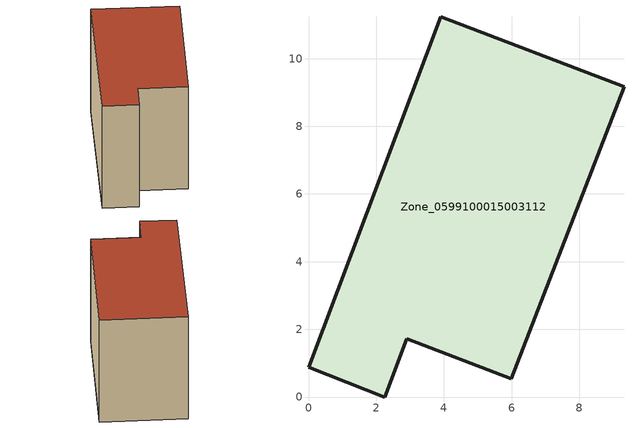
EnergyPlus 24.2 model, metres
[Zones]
Zone_0599100015003112
 floor ground (C_G): 3.91,11.23 9.32,9.16 5.99,0.55 2.91,1.72 2.25,0 0,0.88 z0.74
 wall outside (C_F): 9.32,9.16 3.91,11.23 0,0.88 2.25,0 2.91,1.72 5.99,0.55 9.32,9.16 z0.74:8.77
 roof outside (C_R): 3.91,11.23 0,0.88 2.25,0 2.91,1.72 5.99,0.55 9.32,9.16 z8.77
[BUILDING]
Pand.0599100015003112: North Axis=0; Terrain=City; Loads Convergence Tolerance Value=0.04; Temperature Convergence Tolerance Value=0.4; Solar Distribution=FullExterior; Maximum Number of Warmup Days=25; Minimum Number of Warmup Days=1
[Site:Location]
Rotterdam.The.Hague.AP_ZH_NLD Design_Conditions: Latitude=51.96; Longitude=4.45; Time Zone=1; Elevation=-4.5
[SITE:GROUNDTEMPERATURE:BUILDINGSURFACE]
18, 18, 18, 18, 18, 18, 18, 18, 18, 18, 18, 18
[MATERIAL] Thermal Absorptance=0.9; Solar Absorptance=0.7; Visible Absorptance=0.7
Name | Roughness | Thickness | Conductivity | Density | Specific Heat
G.TI.1965-1974 | MediumSmooth | 0.15 | 0.882353 | 540 | 1210
F.TI.1965-1974 | Rough | 0.3 | 0.697674 | 1920 | 840
R.TI.1965-1974 | MediumRough | 0.2 | 0.232558 | 1500 | 1000
[CONSTRUCTION]
C_G: G.TI.1965-1974
C_F: F.TI.1965-1974
C_R: R.TI.1965-1974
[ZONE]
Zone_0599100015003112: Type=1; Multiplier=1; Ceiling Height=Autocalculate; Volume=Autocalculate; Floor Area=autocalculate; Part of Total Floor Area=Yes
[ZONEINFILTRATION:DESIGNFLOWRATE]
Infil_Zone_0599100015003112: Zone or ZoneList or Space or SpaceList=Zone_0599100015003112; Schedule=AlwaysOn; Design Flow Rate Calculation Method=Flow/Area; Flow Rate per Floor Area=0.003; Constant Term Coefficient=1; Temperature Term Coefficient=0; Velocity Term Coefficient=0; Velocity Squared Term Coefficient=0
[HVACTEMPLATE:ZONE:IDEALLOADSAIRSYSTEM]
Zone_0599100015003112: Maximum Heating Supply Air Temperature=50; Minimum Cooling Supply Air Temperature=13; Maximum Heating Supply Air Humidity Ratio=0.0156; Minimum Cooling Supply Air Humidity Ratio=0.0077; Heating Limit=NoLimit; Cooling Limit=NoLimit; Dehumidification Control Type=ConstantSensibleHeatRatio; Cooling Sensible Heat Ratio=0.7; Dehumidification Setpoint=60; Humidification Control Type=None; Humidification Setpoint=30; Outdoor Air Method=None; Outdoor Air Flow Rate per Person=0.00944; Outdoor Air Flow Rate per Zone Floor Area=0; Outdoor Air Flow Rate per Zone=0; Demand Controlled Ventilation Type=None; Outdoor Air Economizer Type=NoEconomizer; Heat Recovery Type=None; Sensible Heat Recovery Effectiveness=0.7; Latent Heat Recovery Effectiveness=0.65
[ZONECONTROL:THERMOSTAT]
ThermostatControl_Zone_0599100015003112: Zone or ZoneList=Zone_0599100015003112; Control Type Schedule=DualSetpointControlType; Control 1=Thermostat_Zone_0599100015003112; Temperature Difference Between Cutout And Setpoint=0
[THERMOSTATSETPOINT:DUALSETPOINT]
Thermostat_Zone_0599100015003112: Heating Setpoint Temperature Schedule=HeatingSetpoint_Zone_0599100015003112; Cooling Setpoint Temperature Schedule=CoolingSetpoint_Zone_0599100015003112
[SCHEDULE:COMPACT]
HeatingSetpoint_Zone_0599100015003112: Through: 12/31, For: AllDays, Until: 24:00, 21
CoolingSetpoint_Zone_0599100015003112: Through: 12/31, For: AllDays, Until: 24:00, 24
DualSetpointControlType: Through: 12/31, For: AllDays, Until: 24:00, 4
AlwaysOn: Through: 12/31, For: AllDays, Until: 24:00, 1
